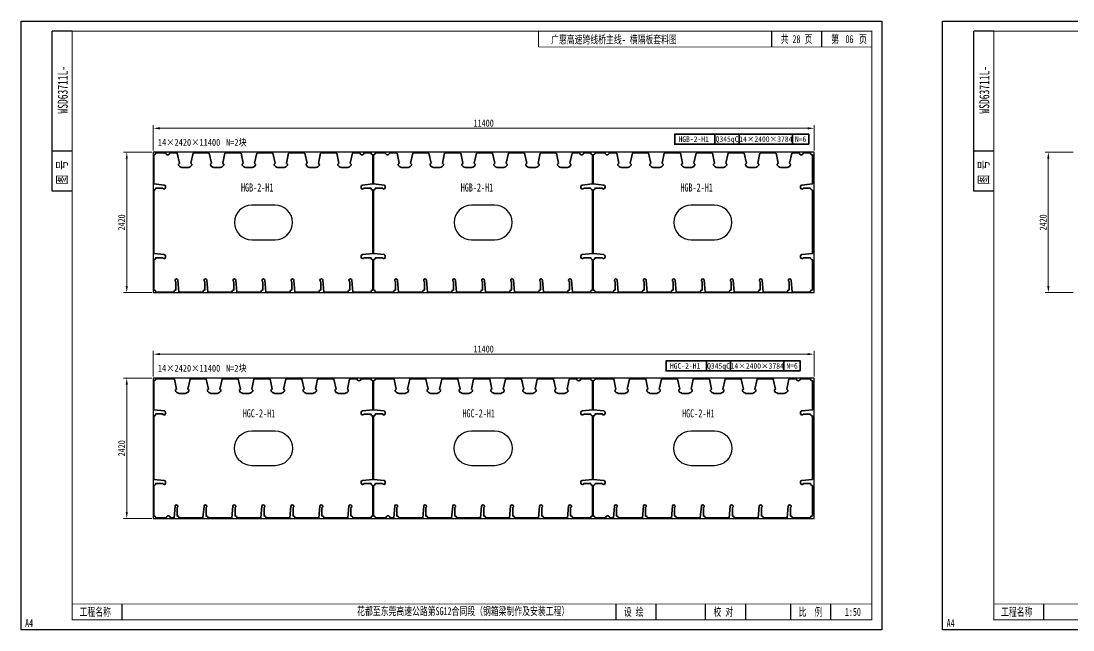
# Model space of a CAD drawing. Extents: x 1629247 to 2251351, y -601856 to -65897.
# Drawn here: x 1880719 to 1898867, y -312459 to -301959 of the extents above; entities that cross this region are included whole.
import ezdxf
from ezdxf.enums import TextEntityAlignment as Align

# ---------------------------------------------------------------- set-up
doc = ezdxf.new("R2010")
doc.units = 0
doc.header["$LTSCALE"] = 2
doc.header["$MEASUREMENT"] = 0
doc.header["$PDMODE"] = 35
doc.header["$PDSIZE"] = 50
doc.layers.get('0').update_dxf_attribs({"linetype": 'CONTINUOUS'})
doc.layers.get('Defpoints').update_dxf_attribs({"linetype": 'CONTINUOUS'})
doc.layers.add('1图框轮廓', color=7, linetype='CONTINUOUS', lineweight=35)
doc.layers.add('A3', color=7, linetype='CONTINUOUS')
doc.layers.add('vp', color=7, linetype='CONTINUOUS')
doc.styles.add('仿宋', font='仿宋_GB2312_1.ttf', dxfattribs={"width": 0.7})
doc.dimstyles.new('标准标注样式-45', dxfattribs={"dimscale": 45, "dimtxt": 2.7, "dimasz": 2.5, "dimexe": 1.25, "dimexo": 0.625, "dimtad": 1, "dimdec": 0, "dimdsep": 46, "dimtxsty": '仿宋', "dimcen": 2.5, "dimclrd": 3, "dimclre": 3, "dimclrt": 4, "dimazin": 0, "dimtfac": 1, "dimtdec": 0, "dimtmove": 0, "dimatfit": 3, "dimfxl": 1.25, "dimlwd": 13, "dimlwe": 13, "dimarcsym": 0})

# ---------------------------------------------------------------- blocks, each defined once
blk = doc.blocks.new('*D88')
at = {"color": 3, "lineweight": 13, "ltscale": 3}
for p, q in [((1883001, -304193), (1883001, -303752)), ((1894401, -304193), (1894401, -303752))]:
    blk.add_line(p, q, dxfattribs=at)
at = {"color": 3, "linetype": 'ByBlock', "lineweight": 13, "ltscale": 3}
blk.add_line((1894289, -303808), (1883114, -303808), dxfattribs=at)
at = {"color": 3, "ltscale": 3}
for points in [[(1883114, -303789), (1883114, -303827), (1883001, -303808)], [(1894289, -303789), (1894289, -303827), (1894401, -303808)]]:
    blk.add_solid(points, dxfattribs=at)
at = {"layer": 'Defpoints', "color": 0, "ltscale": 3}
for p in [(1883001, -303808), (1883001, -304221), (1894401, -304221)]:
    blk.add_point(p, dxfattribs=at)
at = {"color": 4, "ltscale": 3, "insert": (1888701, -303719), "char_height": 121.5, "attachment_point": 5, "style": '仿宋'}
blk.add_mtext('11400', dxfattribs=at)
blk = doc.blocks.new('*D89')
at = {"color": 3, "lineweight": 13, "ltscale": 3}
for p, q in [((1882973, -304221), (1882487, -304221)), ((1882973, -306641), (1882487, -306641))]:
    blk.add_line(p, q, dxfattribs=at)
at = {"color": 3, "linetype": 'ByBlock', "lineweight": 13, "ltscale": 3}
blk.add_line((1882543, -304334), (1882543, -306529), dxfattribs=at)
at = {"color": 3, "ltscale": 3}
for points in [[(1882525, -304334), (1882562, -304334), (1882543, -304221)], [(1882525, -306529), (1882562, -306529), (1882543, -306641)]]:
    blk.add_solid(points, dxfattribs=at)
at = {"layer": 'Defpoints', "color": 0, "ltscale": 3}
for p in [(1883001, -304221), (1882543, -306641), (1883001, -306641)]:
    blk.add_point(p, dxfattribs=at)
at = {"color": 4, "ltscale": 3, "insert": (1882455, -305431), "char_height": 121.5, "attachment_point": 5, "rotation": 90, "style": '仿宋'}
blk.add_mtext('2420', dxfattribs=at)
blk = doc.blocks.new('tukuangA4-')
at = {"layer": 'A3'}
for p, q in [((537, 7565), (537, 10327)), ((882, 10327), (537, 10327)), ((12951, 10051), (12951, 10327)), ((13814, 10051), (13814, 10327)), ((882, 8256), (537, 8256)), ((882, 7565), (537, 7565)), ((1745, 173), (1745, 449)), ((10266, 173), (10266, 449)), ((10957, 173), (10957, 449)), ((11811, 173), (11811, 449)), ((12502, 173), (12502, 449)), ((13280, 173), (13280, 449)), ((13971, 173), (13971, 449))]:
    blk.add_line(p, q, dxfattribs=at)
blk.add_lwpolyline([(14850, 10500), (14850, 0), (0, 0), (0, 10500)], close=True, dxfattribs=at)
for points, const_width in [([(882, 10327), (14677, 10327), (14677, 173), (882, 173), (882, 10327)], 17.3), ([(8927, 10051), (8927, 10327)], 13.8), ([(8927, 10051), (14677, 10051)], 13.8), ([(882, 449), (14677, 449)], 13.8)]:
    blk.add_lwpolyline(points, dxfattribs=dict(at, const_width=const_width))
at = {"layer": 'A3', "color": 7, "linetype": 'Continuous', "style": '仿宋', "width": 0.7}
for s, p in [('共    页', (13106, 10120)), ('第     页', (13977, 10120)), ('工程名称', (1009, 242)), ('花都至东莞高速公路第SG12合同段（钢箱梁制作及安装工程）', (5798, 255)), ('设 绘', (10401, 242)), ('校 对', (11946, 242)), ('比  例', (13415, 242))]:
    blk.add_text(s, height=138.1, dxfattribs=at).set_placement(p)
blk.add_text('WSD63711L-', height=172.6, rotation=90, dxfattribs=at).set_placement((806, 9316), align=Align.CENTER)
blk.add_text('图 号', height=172.6, rotation=90, dxfattribs=at).set_placement((793, 7681))
blk.add_text('A4', height=138.1, dxfattribs=at).set_placement((139, 50), align=Align.CENTER)
blk = doc.blocks.new('*D90')
at = {"color": 3, "lineweight": 13, "ltscale": 3}
for p, q in [((1883001, -308088), (1883001, -307646)), ((1894401, -308088), (1894401, -307646))]:
    blk.add_line(p, q, dxfattribs=at)
at = {"color": 3, "linetype": 'ByBlock', "lineweight": 13, "ltscale": 3}
blk.add_line((1894289, -307703), (1883114, -307703), dxfattribs=at)
at = {"color": 3, "ltscale": 3}
for points in [[(1883114, -307684), (1883114, -307721), (1883001, -307703)], [(1894289, -307684), (1894289, -307721), (1894401, -307703)]]:
    blk.add_solid(points, dxfattribs=at)
at = {"layer": 'Defpoints', "color": 0, "ltscale": 3}
for p in [(1883001, -307703), (1883001, -308116), (1894401, -308116)]:
    blk.add_point(p, dxfattribs=at)
at = {"color": 4, "ltscale": 3, "insert": (1888701, -307614), "char_height": 121.5, "attachment_point": 5, "style": '仿宋'}
blk.add_mtext('11400', dxfattribs=at)
blk = doc.blocks.new('*D91')
at = {"color": 3, "lineweight": 13, "ltscale": 3}
for p, q in [((1882973, -308116), (1882487, -308116)), ((1882973, -310536), (1882487, -310536))]:
    blk.add_line(p, q, dxfattribs=at)
at = {"color": 3, "linetype": 'ByBlock', "lineweight": 13, "ltscale": 3}
blk.add_line((1882543, -308228), (1882543, -310423), dxfattribs=at)
at = {"color": 3, "ltscale": 3}
for points in [[(1882525, -308228), (1882562, -308228), (1882543, -308116)], [(1882525, -310423), (1882562, -310423), (1882543, -310536)]]:
    blk.add_solid(points, dxfattribs=at)
at = {"layer": 'Defpoints', "color": 0, "ltscale": 3}
for p in [(1883001, -308116), (1882543, -310536), (1883001, -310536)]:
    blk.add_point(p, dxfattribs=at)
at = {"color": 4, "ltscale": 3, "insert": (1882455, -309326), "char_height": 121.5, "attachment_point": 5, "rotation": 90, "style": '仿宋'}
blk.add_mtext('2420', dxfattribs=at)
blk = doc.blocks.new('*D103')
at = {"color": 3, "lineweight": 13, "ltscale": 3}
for p, q in [((1898871, -304221), (1898386, -304221)), ((1898871, -306641), (1898386, -306641))]:
    blk.add_line(p, q, dxfattribs=at)
at = {"color": 3, "linetype": 'ByBlock', "lineweight": 13, "ltscale": 3}
blk.add_line((1898442, -304334), (1898442, -306529), dxfattribs=at)
at = {"color": 3, "ltscale": 3}
for points in [[(1898423, -304334), (1898461, -304334), (1898442, -304221)], [(1898423, -306529), (1898461, -306529), (1898442, -306641)]]:
    blk.add_solid(points, dxfattribs=at)
at = {"layer": 'Defpoints', "color": 0, "ltscale": 3}
for p in [(1898899, -304221), (1898442, -306641), (1898899, -306641)]:
    blk.add_point(p, dxfattribs=at)
at = {"color": 4, "ltscale": 3, "insert": (1898353, -305431), "char_height": 121.5, "attachment_point": 5, "rotation": 90, "style": '仿宋'}
blk.add_mtext('2420', dxfattribs=at)

msp = doc.modelspace()

# ---------------------------------------------------------------- linework, layer by layer
at = {"color": 8, "ltscale": 3}
for points in [[(1883001, -306641.4), (1894401, -306641.4), (1894401, -304221.4), (1883001, -304221.4)], [(1883001, -310535.9), (1894401, -310535.9), (1894401, -308115.9), (1883001, -308115.9)]]:
    msp.add_lwpolyline(points, close=True, dxfattribs=at)
at = {"layer": '1图框轮廓', "color": 30, "ltscale": 3}
for points in [[(1894309.4, -304081.9), (1891997, -304081.9), (1891997, -303906.9), (1894309.4, -303906.9)], [(1892691.4, -304081.9), (1892691.4, -304081.9), (1892691.4, -303906.9), (1892691.4, -303906.9)], [(1893107.4, -304081.9), (1893107.4, -304081.9), (1893107.4, -303906.9), (1893107.4, -303906.9)], [(1894029.4, -304081.9), (1894029.4, -304081.9), (1894029.4, -303906.9), (1894029.4, -303906.9)], [(1894161.4, -307993.2), (1891849, -307993.2), (1891849, -307818.2), (1894161.4, -307818.2)], [(1892543.4, -307993.2), (1892543.4, -307993.2), (1892543.4, -307818.2), (1892543.4, -307818.2)], [(1892959.4, -307993.2), (1892959.4, -307993.2), (1892959.4, -307818.2), (1892959.4, -307818.2)], [(1893881.4, -307993.2), (1893881.4, -307993.2), (1893881.4, -307818.2), (1893881.4, -307818.2)]]:
    msp.add_lwpolyline(points, close=True, dxfattribs=at)
at = {"layer": '1图框轮廓', "color": 1, "ltscale": 3}
for points in [[(1886791, -304874.3, -0.3811049), (1886758.1, -304841.4), (1886636, -304841.4, -0.8128361), (1886588, -304831.4), (1886588, -304811.4, -0.3855079), (1886610.6, -304786.5), (1886791, -304768.5), (1886791, -304266.3, -0.3975651), (1886758, -304231.4), (1886636, -304231.4, -1), (1886566, -304231.4), (1886446, -304231.4), (1886436.4, -304239.1), (1886398.8, -304411.9, -0.5454936), (1886410.2, -304452.4, -0.2157414), (1886335, -304486.4), (1886267, -304486.4, -0.2157414), (1886191.9, -304452.4, -0.5454936), (1886203.2, -304411.9), (1886165.7, -304239.1), (1886156, -304231.4), (1885896, -304231.4), (1885886.4, -304239.1), (1885848.8, -304411.9, -0.5454936), (1885860.2, -304452.4, -0.2157414), (1885785, -304486.4), (1885717, -304486.4, -0.2157414), (1885641.9, -304452.4, -0.5454936), (1885653.2, -304411.9), (1885615.7, -304239.1), (1885606, -304231.4), (1885346, -304231.4), (1885336.4, -304239.1), (1885298.8, -304411.9, -0.5454936), (1885310.2, -304452.4, -0.2157414), (1885235, -304486.4), (1885167, -304486.4, -0.2157414), (1885091.9, -304452.4, -0.5454936), (1885103.2, -304411.9), (1885065.7, -304239.1), (1885056, -304231.4), (1884796, -304231.4), (1884786.4, -304239.1), (1884748.8, -304411.9, -0.5454936), (1884760.2, -304452.4, -0.2157414), (1884685, -304486.4), (1884617, -304486.4, -0.2157414), (1884541.9, -304452.4, -0.5454936), (1884553.2, -304411.9), (1884515.7, -304239.1), (1884506, -304231.4), (1884246, -304231.4), (1884236.4, -304239.1), (1884198.8, -304411.9, -0.5454936), (1884210.2, -304452.4, -0.2157414), (1884135, -304486.4), (1884067, -304486.4, -0.2157414), (1883991.9, -304452.4, -0.5454936), (1884003.2, -304411.9), (1883965.7, -304239.1), (1883956, -304231.4), (1883696, -304231.4), (1883686.4, -304239.1), (1883648.8, -304411.9, -0.5454936), (1883660.2, -304452.4, -0.2157414), (1883585, -304486.4), (1883517, -304486.4, -0.2157414), (1883441.9, -304452.4, -0.5454936), (1883453.2, -304411.9), (1883415.7, -304239.1), (1883406, -304231.4), (1883286, -304231.4, -1), (1883216, -304231.4), (1883044, -304231.4, -0.3975651), (1883011, -304266.3), (1883011, -304768.5), (1883191.5, -304786.5, -0.3855079), (1883214, -304811.4), (1883214, -304831.4, -0.8490905), (1883165.4, -304839.4), (1883044, -304839.4, -0.3975652), (1883011, -304874.3), (1883011, -305968.5), (1883191.5, -305986.5, -0.3855079), (1883214, -306011.4), (1883214, -306031.4, -0.8490905), (1883165.4, -306039.4), (1883044, -306039.4, -0.3975652), (1883011, -306074.3), (1883011, -306596.4, -0.3975651), (1883044, -306631.4), (1883357.8, -306631.4, -0.3975651), (1883390.8, -306596.4), (1883390.8, -306454.2, -1.7452345), (1883425.9, -306429.2), (1883443.8, -306631.4), (1883857.8, -306631.4, -0.3975651), (1883890.8, -306596.4), (1883890.8, -306454.2, -1.7452345), (1883925.9, -306429.2), (1883943.8, -306631.4), (1884357.8, -306631.4, -0.3975651), (1884390.8, -306596.4), (1884390.8, -306454.2, -1.7452345), (1884425.9, -306429.2), (1884443.8, -306631.4), (1884857.8, -306631.4, -0.3975651), (1884890.8, -306596.4), (1884890.8, -306454.2, -1.7452345), (1884925.9, -306429.2), (1884943.8, -306631.4), (1885357.8, -306631.4, -0.3975651), (1885390.8, -306596.4), (1885390.8, -306454.2, -1.7452345), (1885425.9, -306429.2), (1885443.8, -306631.4), (1885857.8, -306631.4, -0.3975651), (1885890.8, -306596.4), (1885890.8, -306454.2, -1.7452345), (1885925.9, -306429.2), (1885943.8, -306631.4), (1886357.8, -306631.4, -0.3975651), (1886390.8, -306596.4), (1886390.8, -306454.2, -1.7452345), (1886425.9, -306429.2), (1886443.8, -306631.4), (1886758, -306631.4, -0.3975651), (1886791, -306596.4), (1886791, -306074.3, -0.3811049), (1886758.1, -306041.4), (1886636, -306041.4, -0.8128361), (1886588, -306031.4), (1886588, -306011.4, -0.3855079), (1886610.6, -305986.5), (1886791, -305968.5)], [(1890581, -304874.3, -0.3811049), (1890548.1, -304841.4), (1890426, -304841.4, -0.8128361), (1890378, -304831.4), (1890378, -304811.4, -0.3855079), (1890400.6, -304786.5), (1890581, -304768.5), (1890581, -304266.3, -0.3975651), (1890548, -304231.4), (1890426, -304231.4, -1), (1890356, -304231.4), (1890236, -304231.4), (1890226.4, -304239.1), (1890188.8, -304411.9, -0.5454936), (1890200.2, -304452.4, -0.2157414), (1890125, -304486.4), (1890057, -304486.4, -0.2157414), (1889981.9, -304452.4, -0.5454936), (1889993.2, -304411.9), (1889955.7, -304239.1), (1889946, -304231.4), (1889686, -304231.4), (1889676.4, -304239.1), (1889638.8, -304411.9, -0.5454936), (1889650.2, -304452.4, -0.2157414), (1889575, -304486.4), (1889507, -304486.4, -0.2157414), (1889431.9, -304452.4, -0.5454936), (1889443.2, -304411.9), (1889405.7, -304239.1), (1889396, -304231.4), (1889136, -304231.4), (1889126.4, -304239.1), (1889088.8, -304411.9, -0.5454936), (1889100.2, -304452.4, -0.2157414), (1889025, -304486.4), (1888957, -304486.4, -0.2157414), (1888881.9, -304452.4, -0.5454936), (1888893.2, -304411.9), (1888855.7, -304239.1), (1888846, -304231.4), (1888586, -304231.4), (1888576.4, -304239.1), (1888538.8, -304411.9, -0.5454936), (1888550.2, -304452.4, -0.2157414), (1888475, -304486.4), (1888407, -304486.4, -0.2157414), (1888331.9, -304452.4, -0.5454936), (1888343.2, -304411.9), (1888305.7, -304239.1), (1888296, -304231.4), (1888036, -304231.4), (1888026.4, -304239.1), (1887988.8, -304411.9, -0.5454936), (1888000.2, -304452.4, -0.2157414), (1887925, -304486.4), (1887857, -304486.4, -0.2157414), (1887781.9, -304452.4, -0.5454936), (1887793.2, -304411.9), (1887755.7, -304239.1), (1887746, -304231.4), (1887486, -304231.4), (1887476.4, -304239.1), (1887438.8, -304411.9, -0.5454936), (1887450.2, -304452.4, -0.2157414), (1887375, -304486.4), (1887307, -304486.4, -0.2157414), (1887231.9, -304452.4, -0.5454936), (1887243.2, -304411.9), (1887205.7, -304239.1), (1887196, -304231.4), (1887076, -304231.4, -1), (1887006, -304231.4), (1886834, -304231.4, -0.3975651), (1886801, -304266.3), (1886801, -304768.5), (1886981.5, -304786.5, -0.3855079), (1887004, -304811.4), (1887004, -304831.4, -0.8490905), (1886955.4, -304839.4), (1886834, -304839.4, -0.3975652), (1886801, -304874.3), (1886801, -305968.5), (1886981.5, -305986.5, -0.3855079), (1887004, -306011.4), (1887004, -306031.4, -0.8490905), (1886955.4, -306039.4), (1886834, -306039.4, -0.3975652), (1886801, -306074.3), (1886801, -306596.4, -0.3975651), (1886834, -306631.4), (1887147.8, -306631.4, -0.3975651), (1887180.8, -306596.4), (1887180.8, -306454.2, -1.7452345), (1887215.9, -306429.2), (1887233.8, -306631.4), (1887647.8, -306631.4, -0.3975651), (1887680.8, -306596.4), (1887680.8, -306454.2, -1.7452345), (1887715.9, -306429.2), (1887733.8, -306631.4), (1888147.8, -306631.4, -0.3975651), (1888180.8, -306596.4), (1888180.8, -306454.2, -1.7452345), (1888215.9, -306429.2), (1888233.8, -306631.4), (1888647.8, -306631.4, -0.3975651), (1888680.8, -306596.4), (1888680.8, -306454.2, -1.7452345), (1888715.9, -306429.2), (1888733.8, -306631.4), (1889147.8, -306631.4, -0.3975651), (1889180.8, -306596.4), (1889180.8, -306454.2, -1.7452345), (1889215.9, -306429.2), (1889233.8, -306631.4), (1889647.8, -306631.4, -0.3975651), (1889680.8, -306596.4), (1889680.8, -306454.2, -1.7452345), (1889715.9, -306429.2), (1889733.8, -306631.4), (1890147.8, -306631.4, -0.3975651), (1890180.8, -306596.4), (1890180.8, -306454.2, -1.7452345), (1890215.9, -306429.2), (1890233.8, -306631.4), (1890548, -306631.4, -0.3975651), (1890581, -306596.4), (1890581, -306074.3, -0.3811049), (1890548.1, -306041.4), (1890426, -306041.4, -0.8128361), (1890378, -306031.4), (1890378, -306011.4, -0.3855079), (1890400.6, -305986.5), (1890581, -305968.5)], [(1894371, -304874.3, -0.3811049), (1894338.1, -304841.4), (1894216, -304841.4, -0.8128361), (1894168, -304831.4), (1894168, -304811.4, -0.3855079), (1894190.6, -304786.5), (1894371, -304768.5), (1894371, -304266.3, -0.3975651), (1894338, -304231.4), (1894216, -304231.4, -1), (1894146, -304231.4), (1894026, -304231.4), (1894016.4, -304239.1), (1893978.8, -304411.9, -0.5454936), (1893990.2, -304452.4, -0.2157414), (1893915, -304486.4), (1893847, -304486.4, -0.2157414), (1893771.9, -304452.4, -0.5454936), (1893783.2, -304411.9), (1893745.7, -304239.1), (1893736, -304231.4), (1893476, -304231.4), (1893466.4, -304239.1), (1893428.8, -304411.9, -0.5454936), (1893440.2, -304452.4, -0.2157414), (1893365, -304486.4), (1893297, -304486.4, -0.2157414), (1893221.9, -304452.4, -0.5454936), (1893233.2, -304411.9), (1893195.7, -304239.1), (1893186, -304231.4), (1892926, -304231.4), (1892916.4, -304239.1), (1892878.8, -304411.9, -0.5454936), (1892890.2, -304452.4, -0.2157414), (1892815, -304486.4), (1892747, -304486.4, -0.2157414), (1892671.9, -304452.4, -0.5454936), (1892683.2, -304411.9), (1892645.7, -304239.1), (1892636, -304231.4), (1892376, -304231.4), (1892366.4, -304239.1), (1892328.8, -304411.9, -0.5454936), (1892340.2, -304452.4, -0.2157414), (1892265, -304486.4), (1892197, -304486.4, -0.2157414), (1892121.9, -304452.4, -0.5454936), (1892133.2, -304411.9), (1892095.7, -304239.1), (1892086, -304231.4), (1891826, -304231.4), (1891816.4, -304239.1), (1891778.8, -304411.9, -0.5454936), (1891790.2, -304452.4, -0.2157414), (1891715, -304486.4), (1891647, -304486.4, -0.2157414), (1891571.9, -304452.4, -0.5454936), (1891583.2, -304411.9), (1891545.7, -304239.1), (1891536, -304231.4), (1891276, -304231.4), (1891266.4, -304239.1), (1891228.8, -304411.9, -0.5454936), (1891240.2, -304452.4, -0.2157414), (1891165, -304486.4), (1891097, -304486.4, -0.2157414), (1891021.9, -304452.4, -0.5454936), (1891033.2, -304411.9), (1890995.7, -304239.1), (1890986, -304231.4), (1890866, -304231.4, -1), (1890796, -304231.4), (1890624, -304231.4, -0.3975651), (1890591, -304266.3), (1890591, -304768.5), (1890771.5, -304786.5, -0.3855079), (1890794, -304811.4), (1890794, -304831.4, -0.8490905), (1890745.4, -304839.4), (1890624, -304839.4, -0.3975652), (1890591, -304874.3), (1890591, -305968.5), (1890771.5, -305986.5, -0.3855079), (1890794, -306011.4), (1890794, -306031.4, -0.8490905), (1890745.4, -306039.4), (1890624, -306039.4, -0.3975652), (1890591, -306074.3), (1890591, -306596.4, -0.3975651), (1890624, -306631.4), (1890937.8, -306631.4, -0.3975651), (1890970.8, -306596.4), (1890970.8, -306454.2, -1.7452345), (1891005.9, -306429.2), (1891023.8, -306631.4), (1891437.8, -306631.4, -0.3975651), (1891470.8, -306596.4), (1891470.8, -306454.2, -1.7452345), (1891505.9, -306429.2), (1891523.8, -306631.4), (1891937.8, -306631.4, -0.3975651), (1891970.8, -306596.4), (1891970.8, -306454.2, -1.7452345), (1892005.9, -306429.2), (1892023.8, -306631.4), (1892437.8, -306631.4, -0.3975651), (1892470.8, -306596.4), (1892470.8, -306454.2, -1.7452345), (1892505.9, -306429.2), (1892523.8, -306631.4), (1892937.8, -306631.4, -0.3975651), (1892970.8, -306596.4), (1892970.8, -306454.2, -1.7452345), (1893005.9, -306429.2), (1893023.8, -306631.4), (1893437.8, -306631.4, -0.3975651), (1893470.8, -306596.4), (1893470.8, -306454.2, -1.7452345), (1893505.9, -306429.2), (1893523.8, -306631.4), (1893937.8, -306631.4, -0.3975651), (1893970.8, -306596.4), (1893970.8, -306454.2, -1.7452345), (1894005.9, -306429.2), (1894023.8, -306631.4), (1894338, -306631.4, -0.3975651), (1894371, -306596.4), (1894371, -306074.3, -0.3811049), (1894338.1, -306041.4), (1894216, -306041.4, -0.8128361), (1894168, -306031.4), (1894168, -306011.4, -0.3855079), (1894190.6, -305986.5), (1894371, -305968.5)], [(1886791, -308768.9, -0.3811049), (1886758.1, -308735.9), (1886636, -308735.9, -0.8128361), (1886588, -308725.9), (1886588, -308705.9, -0.3855079), (1886610.6, -308681), (1886791, -308663.1), (1886791, -308160.9, -0.3975651), (1886758, -308125.9), (1886586, -308125.9, -1), (1886516, -308125.9), (1886396, -308125.9), (1886386.4, -308133.7), (1886348.8, -308306.4, -0.5454936), (1886360.2, -308346.9, -0.2157414), (1886285, -308380.9), (1886217, -308380.9, -0.2157414), (1886141.9, -308346.9, -0.5454936), (1886153.2, -308306.4), (1886115.7, -308133.7), (1886106, -308125.9), (1885846, -308125.9), (1885836.4, -308133.7), (1885798.8, -308306.4, -0.5454936), (1885810.2, -308346.9, -0.2157414), (1885735, -308380.9), (1885667, -308380.9, -0.2157414), (1885591.9, -308346.9, -0.5454936), (1885603.2, -308306.4), (1885565.7, -308133.7), (1885556, -308125.9), (1885296, -308125.9), (1885286.4, -308133.7), (1885248.8, -308306.4, -0.5454936), (1885260.2, -308346.9, -0.2157414), (1885185, -308380.9), (1885117, -308380.9, -0.2157414), (1885041.9, -308346.9, -0.5454936), (1885053.2, -308306.4), (1885015.7, -308133.7), (1885006, -308125.9), (1884746, -308125.9), (1884736.4, -308133.7), (1884698.8, -308306.4, -0.5454936), (1884710.2, -308346.9, -0.2157414), (1884635, -308380.9), (1884567, -308380.9, -0.2157414), (1884491.9, -308346.9, -0.5454936), (1884503.2, -308306.4), (1884465.7, -308133.7), (1884456, -308125.9), (1884196, -308125.9), (1884186.4, -308133.7), (1884148.8, -308306.4, -0.5454936), (1884160.2, -308346.9, -0.2157414), (1884085, -308380.9), (1884017, -308380.9, -0.2157414), (1883941.9, -308346.9, -0.5454936), (1883953.2, -308306.4), (1883915.7, -308133.7), (1883906, -308125.9), (1883646, -308125.9), (1883636.4, -308133.7), (1883598.8, -308306.4, -0.5454936), (1883610.2, -308346.9, -0.2157414), (1883535, -308380.9), (1883467, -308380.9, -0.2157414), (1883391.9, -308346.9, -0.5454936), (1883403.2, -308306.4), (1883365.7, -308133.7), (1883356, -308125.9), (1883044, -308125.9, -0.3975651), (1883011, -308160.9), (1883011, -308663.1), (1883191.5, -308681, -0.3855079), (1883214, -308705.9), (1883214, -308725.9, -0.8490905), (1883165.4, -308733.9), (1883044, -308733.9, -0.3975652), (1883011, -308768.9), (1883011, -309863.1), (1883191.5, -309881, -0.3855079), (1883214, -309905.9), (1883214, -309925.9, -0.8490905), (1883165.4, -309933.9), (1883044, -309933.9, -0.3975652), (1883011, -309968.9), (1883011, -310491, -0.3975651), (1883044, -310525.9), (1883226, -310525.9, -1), (1883296, -310525.9), (1883358.3, -310525.9), (1883376.1, -310323.7, -1.7452345), (1883411.3, -310348.7), (1883411.3, -310491, -0.3975651), (1883444.3, -310525.9), (1883858.3, -310525.9), (1883876.1, -310323.7, -1.7452345), (1883911.3, -310348.7), (1883911.3, -310491, -0.3975651), (1883944.3, -310525.9), (1884358.3, -310525.9), (1884376.1, -310323.7, -1.7452345), (1884411.3, -310348.7), (1884411.3, -310491, -0.3975651), (1884444.3, -310525.9), (1884858.3, -310525.9), (1884876.1, -310323.7, -1.7452345), (1884911.3, -310348.7), (1884911.3, -310491, -0.3975651), (1884944.3, -310525.9), (1885358.3, -310525.9), (1885376.1, -310323.7, -1.7452345), (1885411.3, -310348.7), (1885411.3, -310491, -0.3975651), (1885444.3, -310525.9), (1885858.3, -310525.9), (1885876.1, -310323.7, -1.7452345), (1885911.3, -310348.7), (1885911.3, -310491, -0.3975651), (1885944.3, -310525.9), (1886358.3, -310525.9), (1886376.1, -310323.7, -1.7452345), (1886411.3, -310348.7), (1886411.3, -310491, -0.3975651), (1886444.3, -310525.9), (1886758, -310525.9, -0.3975651), (1886791, -310491), (1886791, -309968.9, -0.3811049), (1886758.1, -309935.9), (1886636, -309935.9, -0.8128361), (1886588, -309925.9), (1886588, -309905.9, -0.3855079), (1886610.6, -309881), (1886791, -309863.1)], [(1890581, -308768.9, -0.3811049), (1890548.1, -308735.9), (1890426, -308735.9, -0.8128361), (1890378, -308725.9), (1890378, -308705.9, -0.3855079), (1890400.6, -308681), (1890581, -308663.1), (1890581, -308160.9, -0.3975651), (1890548, -308125.9), (1890376, -308125.9, -1), (1890306, -308125.9), (1890186, -308125.9), (1890176.4, -308133.7), (1890138.8, -308306.4, -0.5454936), (1890150.2, -308346.9, -0.2157414), (1890075, -308380.9), (1890007, -308380.9, -0.2157414), (1889931.9, -308346.9, -0.5454936), (1889943.2, -308306.4), (1889905.7, -308133.7), (1889896, -308125.9), (1889636, -308125.9), (1889626.4, -308133.7), (1889588.8, -308306.4, -0.5454936), (1889600.2, -308346.9, -0.2157414), (1889525, -308380.9), (1889457, -308380.9, -0.2157414), (1889381.9, -308346.9, -0.5454936), (1889393.2, -308306.4), (1889355.7, -308133.7), (1889346, -308125.9), (1889086, -308125.9), (1889076.4, -308133.7), (1889038.8, -308306.4, -0.5454936), (1889050.2, -308346.9, -0.2157414), (1888975, -308380.9), (1888907, -308380.9, -0.2157414), (1888831.9, -308346.9, -0.5454936), (1888843.2, -308306.4), (1888805.7, -308133.7), (1888796, -308125.9), (1888536, -308125.9), (1888526.4, -308133.7), (1888488.8, -308306.4, -0.5454936), (1888500.2, -308346.9, -0.2157414), (1888425, -308380.9), (1888357, -308380.9, -0.2157414), (1888281.9, -308346.9, -0.5454936), (1888293.2, -308306.4), (1888255.7, -308133.7), (1888246, -308125.9), (1887986, -308125.9), (1887976.4, -308133.7), (1887938.8, -308306.4, -0.5454936), (1887950.2, -308346.9, -0.2157414), (1887875, -308380.9), (1887807, -308380.9, -0.2157414), (1887731.9, -308346.9, -0.5454936), (1887743.2, -308306.4), (1887705.7, -308133.7), (1887696, -308125.9), (1887436, -308125.9), (1887426.4, -308133.7), (1887388.8, -308306.4, -0.5454936), (1887400.2, -308346.9, -0.2157414), (1887325, -308380.9), (1887257, -308380.9, -0.2157414), (1887181.9, -308346.9, -0.5454936), (1887193.2, -308306.4), (1887155.7, -308133.7), (1887146, -308125.9), (1886834, -308125.9, -0.3975651), (1886801, -308160.9), (1886801, -308663.1), (1886981.5, -308681, -0.3855079), (1887004, -308705.9), (1887004, -308725.9, -0.8490905), (1886955.4, -308733.9), (1886834, -308733.9, -0.3975652), (1886801, -308768.9), (1886801, -309863.1), (1886981.5, -309881, -0.3855079), (1887004, -309905.9), (1887004, -309925.9, -0.8490905), (1886955.4, -309933.9), (1886834, -309933.9, -0.3975652), (1886801, -309968.9), (1886801, -310491, -0.3975651), (1886834, -310525.9), (1887016, -310525.9, -1), (1887086, -310525.9), (1887148.3, -310525.9), (1887166.1, -310323.7, -1.7452345), (1887201.3, -310348.7), (1887201.3, -310491, -0.3975651), (1887234.3, -310525.9), (1887648.3, -310525.9), (1887666.1, -310323.7, -1.7452345), (1887701.3, -310348.7), (1887701.3, -310491, -0.3975651), (1887734.3, -310525.9), (1888148.3, -310525.9), (1888166.1, -310323.7, -1.7452345), (1888201.3, -310348.7), (1888201.3, -310491, -0.3975651), (1888234.3, -310525.9), (1888648.3, -310525.9), (1888666.1, -310323.7, -1.7452345), (1888701.3, -310348.7), (1888701.3, -310491, -0.3975651), (1888734.3, -310525.9), (1889148.3, -310525.9), (1889166.1, -310323.7, -1.7452345), (1889201.3, -310348.7), (1889201.3, -310491, -0.3975651), (1889234.3, -310525.9), (1889648.3, -310525.9), (1889666.1, -310323.7, -1.7452345), (1889701.3, -310348.7), (1889701.3, -310491, -0.3975651), (1889734.3, -310525.9), (1890148.3, -310525.9), (1890166.1, -310323.7, -1.7452345), (1890201.3, -310348.7), (1890201.3, -310491, -0.3975651), (1890234.3, -310525.9), (1890548, -310525.9, -0.3975651), (1890581, -310491), (1890581, -309968.9, -0.3811049), (1890548.1, -309935.9), (1890426, -309935.9, -0.8128361), (1890378, -309925.9), (1890378, -309905.9, -0.3855079), (1890400.6, -309881), (1890581, -309863.1)], [(1894371, -308768.9, -0.3811049), (1894338.1, -308735.9), (1894216, -308735.9, -0.8128361), (1894168, -308725.9), (1894168, -308705.9, -0.3855079), (1894190.6, -308681), (1894371, -308663.1), (1894371, -308160.9, -0.3975651), (1894338, -308125.9), (1894166, -308125.9, -1), (1894096, -308125.9), (1893976, -308125.9), (1893966.4, -308133.7), (1893928.8, -308306.4, -0.5454936), (1893940.2, -308346.9, -0.2157414), (1893865, -308380.9), (1893797, -308380.9, -0.2157414), (1893721.9, -308346.9, -0.5454936), (1893733.2, -308306.4), (1893695.7, -308133.7), (1893686, -308125.9), (1893426, -308125.9), (1893416.4, -308133.7), (1893378.8, -308306.4, -0.5454936), (1893390.2, -308346.9, -0.2157414), (1893315, -308380.9), (1893247, -308380.9, -0.2157414), (1893171.9, -308346.9, -0.5454936), (1893183.2, -308306.4), (1893145.7, -308133.7), (1893136, -308125.9), (1892876, -308125.9), (1892866.4, -308133.7), (1892828.8, -308306.4, -0.5454936), (1892840.2, -308346.9, -0.2157414), (1892765, -308380.9), (1892697, -308380.9, -0.2157414), (1892621.9, -308346.9, -0.5454936), (1892633.2, -308306.4), (1892595.7, -308133.7), (1892586, -308125.9), (1892326, -308125.9), (1892316.4, -308133.7), (1892278.8, -308306.4, -0.5454936), (1892290.2, -308346.9, -0.2157414), (1892215, -308380.9), (1892147, -308380.9, -0.2157414), (1892071.9, -308346.9, -0.5454936), (1892083.2, -308306.4), (1892045.7, -308133.7), (1892036, -308125.9), (1891776, -308125.9), (1891766.4, -308133.7), (1891728.8, -308306.4, -0.5454936), (1891740.2, -308346.9, -0.2157414), (1891665, -308380.9), (1891597, -308380.9, -0.2157414), (1891521.9, -308346.9, -0.5454936), (1891533.2, -308306.4), (1891495.7, -308133.7), (1891486, -308125.9), (1891226, -308125.9), (1891216.4, -308133.7), (1891178.8, -308306.4, -0.5454936), (1891190.2, -308346.9, -0.2157414), (1891115, -308380.9), (1891047, -308380.9, -0.2157414), (1890971.9, -308346.9, -0.5454936), (1890983.2, -308306.4), (1890945.7, -308133.7), (1890936, -308125.9), (1890624, -308125.9, -0.3975651), (1890591, -308160.9), (1890591, -308663.1), (1890771.5, -308681, -0.3855079), (1890794, -308705.9), (1890794, -308725.9, -0.8490905), (1890745.4, -308733.9), (1890624, -308733.9, -0.3975652), (1890591, -308768.9), (1890591, -309863.1), (1890771.5, -309881, -0.3855079), (1890794, -309905.9), (1890794, -309925.9, -0.8490905), (1890745.4, -309933.9), (1890624, -309933.9, -0.3975652), (1890591, -309968.9), (1890591, -310491, -0.3975651), (1890624, -310525.9), (1890806, -310525.9, -1), (1890876, -310525.9), (1890938.3, -310525.9), (1890956.1, -310323.7, -1.7452345), (1890991.3, -310348.7), (1890991.3, -310491, -0.3975651), (1891024.3, -310525.9), (1891438.3, -310525.9), (1891456.1, -310323.7, -1.7452345), (1891491.3, -310348.7), (1891491.3, -310491, -0.3975651), (1891524.3, -310525.9), (1891938.3, -310525.9), (1891956.1, -310323.7, -1.7452345), (1891991.3, -310348.7), (1891991.3, -310491, -0.3975651), (1892024.3, -310525.9), (1892438.3, -310525.9), (1892456.1, -310323.7, -1.7452345), (1892491.3, -310348.7), (1892491.3, -310491, -0.3975651), (1892524.3, -310525.9), (1892938.3, -310525.9), (1892956.1, -310323.7, -1.7452345), (1892991.3, -310348.7), (1892991.3, -310491, -0.3975651), (1893024.3, -310525.9), (1893438.3, -310525.9), (1893456.1, -310323.7, -1.7452345), (1893491.3, -310348.7), (1893491.3, -310491, -0.3975651), (1893524.3, -310525.9), (1893938.3, -310525.9), (1893956.1, -310323.7, -1.7452345), (1893991.3, -310348.7), (1893991.3, -310491, -0.3975651), (1894024.3, -310525.9), (1894338, -310525.9, -0.3975651), (1894371, -310491), (1894371, -309968.9, -0.3811049), (1894338.1, -309935.9), (1894216, -309935.9, -0.8128361), (1894168, -309925.9), (1894168, -309905.9, -0.3855079), (1894190.6, -309881), (1894371, -309863.1)]]:
    msp.add_lwpolyline(points, format="xyb", close=True, dxfattribs=at)
at = {"layer": 'vp', "color": 2}
for points in [[(1885101, -305731.4, 1), (1885101, -305131.4), (1884701, -305131.4, 1), (1884701, -305731.4)], [(1888891, -305731.4, 1), (1888891, -305131.4), (1888491, -305131.4, 1), (1888491, -305731.4)], [(1892681, -305731.4, 1), (1892681, -305131.4), (1892281, -305131.4, 1), (1892281, -305731.4)], [(1884701, -309625.9, -1), (1884701, -309025.9), (1885101, -309025.9, -1), (1885101, -309625.9)], [(1888491, -309625.9, -1), (1888491, -309025.9), (1888891, -309025.9, -1), (1888891, -309625.9)], [(1892281, -309625.9, -1), (1892281, -309025.9), (1892681, -309025.9, -1), (1892681, -309625.9)]]:
    msp.add_lwpolyline(points, format="xyb", close=True, dxfattribs=at)

# ---------------------------------------------------------------- block references
at = {"color": 8}
for p in [(1880719.4, -312458.6), (1896617.7, -312458.6)]:
    msp.add_blockref('tukuangA4-', p, dxfattribs=at)

# ---------------------------------------------------------------- texts
at = {"color": 7, "style": '仿宋', "width": 0.85}
for s, height, p in [('N=2块', 118.12, (1884256.5, -304109.7)), ('14×2420×11400', 118.125, (1883080.5, -304109.7)), ('14×2420×11400', 118.125, (1883080.5, -308004.3)), ('N=2块', 118.12, (1884256.5, -308004.3))]:
    msp.add_text(s, height=height, dxfattribs=at).set_placement(p)
for s, p in [('HGB-2-H1', (1892324, -303994.4)), ('Q345qC', (1892899.4, -303994.4)), ('14×2400×3784', (1893568.4, -303994.4)), ('N=6', (1894169.4, -303994.4)), ('HGC-2-H1', (1892176, -307905.7)), ('Q345qC', (1892751.4, -307905.7)), ('14×2400×3784', (1893420.4, -307905.7)), ('N=6', (1894021.4, -307905.7))]:
    msp.add_text(s, height=94.5, dxfattribs=at).set_placement(p, align=Align.MIDDLE_CENTER)
at = {"layer": 'A3', "color": 6, "linetype": 'Continuous', "style": '仿宋', "width": 0.7}
msp.add_text('广惠高速跨线桥主线- 横隔板套料图', height=138.095, dxfattribs=at).set_placement((1889864.2, -302346.7))
at = {"layer": 'A3', "color": 1, "linetype": 'Continuous', "style": '仿宋', "width": 0.7}
for s, p in [('28', (1894028.2, -302339)), ('06', (1894941.6, -302339))]:
    msp.add_text(s, height=138.1, dxfattribs=at).set_placement(p)
at = {"layer": 'A3', "color": 6, "linetype": 'Continuous', "style": '仿宋', "width": 0.7}
for s, p in [('HGB-2-H1', (1884794.2, -304898.7)), ('HGB-2-H1', (1888584.2, -304898.7)), ('HGB-2-H1', (1892374.2, -304898.7)), ('HGC-2-H1', (1884823.6, -308793.2)), ('HGC-2-H1', (1888613.6, -308793.2)), ('HGC-2-H1', (1892403.6, -308793.2))]:
    msp.add_text(s, height=140, dxfattribs=at).set_placement(p, align=Align.CENTER)
at = {"layer": 'A3', "color": 7, "linetype": 'Continuous', "style": '仿宋', "width": 0.7}
msp.add_text('1:50', height=138.1, dxfattribs=at).set_placement((1894932.7, -312217.1))

# ---------------------------------------------------------------- dimensions: what is measured, and where the dimension line sits
at = {"color": 8, "ltscale": 3}
for base, p1, p2, picture, middle in [((1883001, -303808.1), (1894401, -304221.4), (1883001, -304221.4), '*D88', (1888701, -303719.2)), ((1883001, -307702.7), (1894401, -308115.9), (1883001, -308115.9), '*D90', (1888701, -307613.8))]:
    dim = msp.add_linear_dim(base=base, p1=p1, p2=p2, dimstyle='标准标注样式-45', dxfattribs=at)
    dim.commit()
    dim.dimension.update_dxf_attribs({"geometry": picture, "text_midpoint": middle})
for base, p1, p2, picture, middle in [((1882543.5, -306641.4), (1883001, -304221.4), (1883001, -306641.4), '*D89', (1882454.6, -305431.4)), ((1898441.8, -306641.4), (1898899.4, -304221.4), (1898899.4, -306641.4), '*D103', (1898353, -305431.4)), ((1882543.5, -310535.9), (1883001, -308115.9), (1883001, -310535.9), '*D91', (1882454.6, -309325.9))]:
    dim = msp.add_linear_dim(base=base, p1=p1, p2=p2, angle=90, dimstyle='标准标注样式-45', dxfattribs=at)
    dim.commit()
    dim.dimension.update_dxf_attribs({"geometry": picture, "text_midpoint": middle})

doc.saveas('drawing.dxf')
